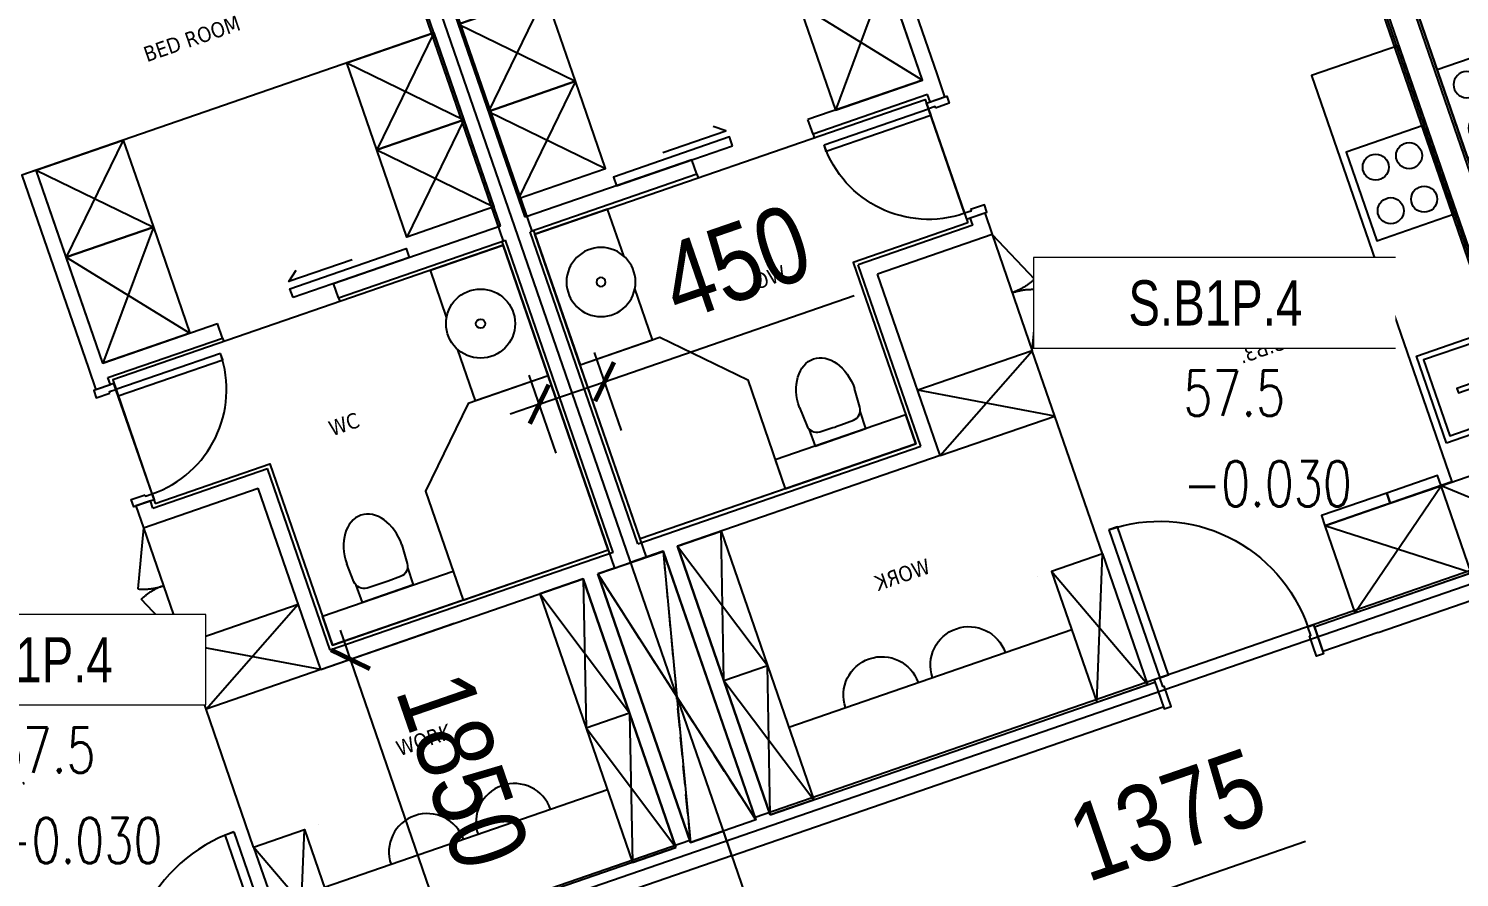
# Model space of a CAD drawing. Header units: millimetres. Extents: x -361699137 to 361252145, y -356478932 to 356523199.
# Drawn here: x -95908 to -86587, y 37109 to 42637 of the extents above; entities that cross this region are included whole.
import ezdxf
from ezdxf.enums import TextEntityAlignment as Align
from ezdxf.xclip import XClip

# ---------------------------------------------------------------- set-up
doc = ezdxf.new("R2010")
doc.units = ezdxf.units.MM
doc.header["$LTSCALE"] = 100
doc.header["$MEASUREMENT"] = 0
doc.header["$XCLIPFRAME"] = 0
doc.set_wipeout_variables(frame=1)
for name, pattern in [('220126_HDN_HBA typical plan$0$HIDDEN', [0.375, 0.25, -0.125]), ('ACAD_ISO03W100', [30, 12, -18]), ('Xref_ST_MBDV Cot vach 30.7.2022$0$HIDDEN', [0.375, 0.25, -0.125])]:
    doc.linetypes.add(name, pattern=pattern)
for name, color, linetype in [('1VinaPVC-Text', 9, 'Continuous'), ('A-_FURN----_E-_N', 251, 'Continuous'), ('A-_SANIEQPT_E-_N', 251, 'Continuous'), ('A-ANNO-ROOM', 50, 'Continuous'), ('IDEA - dim', 251, 'Continuous'), ('KC', 5, 'Continuous'), ('KT-Net manh', 139, 'Continuous'), ('KT-Tuong', 1, 'Continuous'), ('Xref_ST_MBDV Cot vach 30.7.2022$0$KT-Khuat', 9, 'Xref_ST_MBDV Cot vach 30.7.2022$0$HIDDEN')]:
    doc.layers.add(name, color=color, linetype=linetype)
doc.layers.add('dien tich thong thuy', color=3, linetype='Continuous', plot=False)
for name, color, linetype, lineweight in [('KT-Chuviet', 255, 'Continuous', 15), ('KT-Net thay', 7, 'Continuous', 15), ('KT-Net truc', 18, 'Continuous', 15)]:
    doc.layers.add(name, color=color, linetype=linetype, lineweight=lineweight)
doc.styles.add('220126_HDN_HBA typical plan$0$211210_HDN_HBA_TYPICAL PLAN CORE OPT 1$0$HBA-Text', font='GOTHIC.TTF')
doc.styles.add('Arial Narrow', font='ARIALN.TTF')
doc.styles.add('font unicode ccu', font='arial.ttf')
doc.styles.add('ROMANS', font='ROMANS.SHX')
doc.styles.add('Tahoma', font='tahoma.ttf')
doc.dimstyles.new('ccu12-200', dxfattribs={"dimscale": 200, "dimtxt": 2.5, "dimasz": 1, "dimexe": 1, "dimexo": 2, "dimgap": 1, "dimtad": 1, "dimdec": 0, "dimdsep": 46, "dimtxsty": 'Arial Narrow', "dimblk": 'ARCHTICK', "dimcen": -1, "dimdle": 1, "dimclrd": 256, "dimclre": 256, "dimclrt": 3, "dimadec": 0, "dimazin": 2, "dimtfac": 0.1, "dimtdec": 0, "dimtmove": 0, "dimatfit": 1, "dimldrblk": 'ARCHTICK', "dimfxl": 1, "dimtvp": 0.8333333333333334, "dimtolj": 1, "dimtzin": 12, "dimarcsym": 0})

# ---------------------------------------------------------------- blocks, each defined once
blk = doc.blocks.new('*U204')
at = {"ltscale": 5}
blk.add_lwpolyline([(305, -530), (305, -1.13686837721616e-13), (-305, 0), (-305, -530)], close=True, dxfattribs=at)
for centre in [(-150, -150), (150, -150.0000000000001), (-150, -380), (150, -380)]:
    blk.add_circle(centre, 85, dxfattribs=at)
blk = doc.blocks.new('stdo')
at = {"layer": 'KT-Net manh'}
blk.add_lwpolyline([(3434.999999999949, -10514.99999999997), (4135.000000000007, -10515.00000000001), (4135, -1100.000000000015), (4149.999999999971, -1100.000000000728)], dxfattribs=at)
at = {"layer": 'A-_SANIEQPT_E-_N', "linetype": 'Continuous', "extrusion": (0, 0, -1), "xscale": -1.000000000000001, "zscale": -1.000000000000001, "rotation": 270}
blk.add_blockref('*U204', (-3605.000000000015, -7664.999999999884), dxfattribs=at)
blk = doc.blocks.new('*U206')
at = {"layer": 'A-_FURN----_E-_N', "linetype": 'Continuous'}
for points in [[(-899.9999999999709, 600), (-899.9999999999709, 1000), (-1349.999999999971, 1000), (-1349.999999999971, 600)], [(-900.0000000000291, -1000), (-900.0000000000291, 1000), (900.0000000000291, 1000), (900.0000000000291, -1000)], [(-880.0000000000291, -980), (-880.0000000000291, 980), (880.0000000000291, 980), (880.0000000000291, -980)], [(1350.000000000029, 600), (1350.000000000029, 1000), (900.0000000000291, 1000), (900.0000000000291, 600)]]:
    blk.add_lwpolyline(points, close=True, dxfattribs=at)
at = {"layer": 'A-_FURN----_E-_N', "linetype": '220126_HDN_HBA typical plan$0$HIDDEN', "ltscale": 500}
blk.add_lwpolyline([(-900.0000000000291, -1000), (-900.0000000000291, 1000), (900.0000000000291, 1000), (900.0000000000291, -1000)], close=True, dxfattribs=at)
at = {"layer": 'A-_FURN----_E-_N', "linetype": 'Continuous'}
for points in [[(-54.9999999999709, 580), (-54.9999999999709, 880), (-655.605454891891, 880), (-655.605454891891, 480), (-448.1151331290312, 480)], [(645.6054548844986, 580), (645.6054548844986, 880), (45.0000000000291, 880), (45.0000000000291, 580)], [(-880.0000000000291, 248.6659454330802), (-326.2632651105232, 580), (880.0000000000291, 580), (880.0000000000291, 480), (-326.2632651105232, 480), (-326.2632651105232, 580), (-326.2632651105232, 248.6659454330802), (-880.0000000000291, 248.6659454330802)]]:
    blk.add_lwpolyline(points, dxfattribs=at)
blk = doc.blocks.new('*U205')
at = {"ltscale": 5}
for points in [[(-300, -450), (300, -450), (300, 0), (-300, 0)], [(-261, -65), (261, -65), (261, -415), (-261, -415)], [(-15, -20), (15, -20), (15, -270), (-15, -270)]]:
    blk.add_lwpolyline(points, close=True, dxfattribs=at)
blk = doc.blocks.new('220126_HDN_HBA typical plan$0$210902_YS plan 330pm ver13$0$TOTO-WC-CW822J')
at = {"color": 0}
blk.add_lwpolyline([(-177.2072506700642, -119.1915361834399), (-175, 0), (175, 0), (177.2072506700642, -119.1915361836145)], dxfattribs=at)
blk.add_lwpolyline([(-190, -270), (-183.3947591906181, -144.5004246227618, -0.3908696114996718), (-115.4352058441145, -78.20653349565691), (-27.76706723973621, -75.77130742336158, -0.01388621073825284), (27.76706724101678, -75.77130742336158), (115.4352058439981, -78.20653349565691, -0.3908696114996718), (183.3947591905016, -144.5004246227618), (190, -270)], format="xyb", dxfattribs=at)
blk.add_ellipse((0, -270), major_axis=(0, -270), ratio=0.7037037037037037, start_param=4.71238898038469, end_param=7.853981633974483, dxfattribs=at)
blk = doc.blocks.new('d800')
blk.add_line((760, 70), (40, 70))
for points in [[(40, 790), (40, 70), (85, 70), (85, 790)], [(50, 25), (40, 25), (40, 70), (0, 70), (0, -70), (50, -70)], [(750, 25), (760, 25), (760, 70), (800, 70), (800, -70), (750, -70)]]:
    blk.add_lwpolyline(points, close=True)
blk.add_arc((40, 70), 720, 0, 90)
blk = doc.blocks.new('10')
at = {"layer": 'IDEA - dim'}
for p, q in [((-9429.999999998254, 30.00000002053275), (-8829.999999999185, -644.9999999794672)), ((-8829.999999999185, -644.9999999794672), (-8829.999999998749, 30.00000001677836)), ((-9430.000000000582, -644.9999999794381), (-8830.000000000582, -1444.999999979496)), ((-9430.000000001062, -1444.999999977648), (-8829.999999999185, -644.9999999794672)), ((-8529.999997237697, -2875.000003121793), (-9430.00000000187, -2875.000003671259)), ((-7580.000000004191, -3664.999999985128), (-7580.000000002794, -2874.999999981359)), ((-7580.000000002314, -2874.999999979482), (-7580.000000002794, -2874.999999981359)), ((-7580.000000002794, -2874.999999981359), (-7130.000000001397, -2874.999999983236)), ((-8930.000000004642, -5174.999999979511), (-8930.000000036773, -3225.000003496185)), ((-8529.999996856786, -3324.999999336898), (-8530.000003053327, -3325.000003028632)), ((-7580.000000003245, -3664.99999998507), (-7580.000000004191, -3664.999999985128)), ((-5330.000000001848, -3764.999999990629), (-5355.000000004176, -3764.999999988795)), ((-5330.000000002779, -4564.999999990658), (-5355.000000004642, -4564.99999998878)), ((-8505.000000004657, -5474.99999998328), (-8505.000000005122, -5174.999999983236))]:
    blk.add_line(p, q, dxfattribs=at)
for points in [[(-9429.999999999229, -569.9999999813735), (-9429.999999998254, 30.00000002053275), (-6029.999999998574, 30.00000001117587), (-6029.99999999904, -569.9999999887805), (-8830.000000000146, -569.9999999832216), (-8830.000000000582, -1444.999999979496), (-9430.000000001062, -1444.999999977648)], [(-8529.999997238148, -2875.000003153458), (-8529.999997237683, -3225.000003360212), (-9430.00000000278, -3225.000003671274), (-9430.00000000278, -2875.000003671274)], [(-6330.000000001863, -2874.999999983236), (-7130.000000001848, -2874.999999979511), (-7130.000000002314, -3664.999999983207)], [(-5123.860107816741, -4728.893979972199), (-5123.860107817221, -4294.403265388697), (-5069.98573694237, -4363.505103567586)], [(-5677.750278394669, -5190.000001994893), (-5355.000000004671, -5190.000001998604), (-5355.000000005573, -5689.999999988824), (-6254.999999546431, -5689.999999986961), (-6254.999999546431, -5190.000001996756), (-5902.249721614629, -5190.000001998575)]]:
    blk.add_lwpolyline(points, dxfattribs=at)
for points in [[(-9430.000000000582, -644.9999999794381), (-8829.999999999185, -644.9999999794672), (-8830.000000000582, -1444.999999979496), (-9430.000000001062, -1444.999999977648)], [(-8829.999999999185, -644.9999999794672), (-8760.000000000116, -644.9999999832071), (-8759.999999999214, -994.999999981359), (-8830.000000000597, -994.9999999832362)], [(-8830.000000000597, -994.9999999832362), (-8759.999999999214, -994.999999981359), (-8760.000000000116, -1444.999999983193), (-8830.000000000582, -1444.999999979496)], [(-9474.999999999964, -1774.999999992579), (-9475.000000001382, -1764.99999998881), (-9415.000000001375, -1764.999999986961), (-9415.000000000895, -1724.999999990643), (-9615.000000000888, -1724.999999988853), (-9615.000000000422, -1774.999999988824)], [(-9475.000000000931, -2774.999999990701), (-9475.000000001848, -2784.999999990687), (-9415.000000001863, -2784.999999990672), (-9415.00000000278, -2824.999999988824), (-9615.000000001848, -2824.999999988824), (-9615.000000002336, -2774.999999990643)], [(-8395.000000000931, -2784.999999990716), (-9415.000000001863, -2784.999999990672), (-9415.000000001397, -2724.999999990687), (-8395.000000000931, -2724.999999988824)], [(-4500.000000001848, -3574.99999998507), (-5230.000000002779, -3574.999999985026), (-5230.000000001848, -2974.999999985041), (-4500.000000001863, -2974.999999986903), (-4500.000000001848, -3574.99999998507)], [(-3900.000000001863, -3574.999999985084), (-4500.000000001848, -3574.99999998507), (-4500.000000001863, -2974.999999986903), (-3900.000000001382, -2974.99999998507), (-3900.000000001863, -3574.999999985084)], [(-6205.000000002328, -2999.999999986961), (-6205.000000004191, -3789.999999986932), (-7455.000000002779, -3789.999999986961), (-7455.000000006039, -5689.999999983222), (-5355.000000005573, -5689.999999988824), (-5355.000000001382, -2999.999999983236)], [(-7455.000000004657, -4690.000000445129), (-7455.000000002779, -3789.999999986961), (-7255.00000000326, -3789.999999986932), (-7255.000000003725, -4690.000000445158)], [(-5230.000000003725, -4285.574825730175), (-5170.00000000326, -4285.574825730131), (-5170.000000003711, -5085.574825730146), (-5230.000000004657, -5085.574825728283)], [(-7455.000000004657, -4690.000000445129), (-7455.000000006039, -5689.999999983222), (-6254.999999546431, -5689.999999986961), (-6254.99999954598, -5140.000000443295), (-6704.999999543652, -4690.000000445143)], [(-4500.000000004176, -5714.999999986961), (-5100.000000004657, -5714.999999985099), (-5100.000000002794, -5114.999999988824), (-4500.000000003711, -5114.999999988824), (-4500.000000004176, -5714.999999986961)], [(-3900.000000004642, -5714.999999986932), (-4500.000000005122, -5714.999999985113), (-4500.00000000326, -5114.999999988824), (-3900.000000004176, -5114.999999988824), (-3900.000000004642, -5714.999999986932)], [(-9430.000000005108, -5474.999999979482), (-7580.000000004176, -5474.999999983163), (-7580.000000004657, -5174.999999983207), (-9430.000000005115, -5174.999999979496)]]:
    blk.add_lwpolyline(points, close=True, dxfattribs=at)
for radius in [225.0000000000001, 30.00000000000001]:
    blk.add_circle((-5790.000000005573, -5385.000001992987), radius, dxfattribs=at)
for centre, radius, start, end in [((-9414.999999999229, -2784.999999984313), 1019.999999997357, 0, 90), ((-8930.00000000326, -3933.683784373061), 250.0000000000001, 270.0000000266804, 90.00000002668041), ((-8930.000000004657, -4533.683784374967), 250.0000000000001, 270.0000000266804, 90.00000002668041)]:
    blk.add_arc(centre, radius, start, end, dxfattribs=at)
at = {"layer": 'KT-Net manh', "linetype": 'ACAD_ISO03W100', "ltscale": 4}
for p, q in [((-7130.000000001848, -2874.999999979511), (-6765.673725123037, -2709.874697761581)), ((-6330.000000001863, -2874.999999983236), (-6694.326274879742, -2709.874697761537)), ((-9430.00000000278, -3225.000003671274), (-8529.999997238148, -2875.000003153458)), ((-9430.00000000187, -2875.000003671259), (-8529.999997237683, -3225.000003360212)), ((-8529.999997237697, -2875.000003121793), (-7580.000000002823, -2875.000003123627)), ((-7580.000000002794, -2874.999999981359), (-7130.000000002314, -3664.999999983207)), ((-7580.000000004191, -3664.999999985128), (-7130.000000001848, -2874.999999979511)), ((-3900.000000004642, -5714.999999986932), (-3900.000000002328, -2874.999999986947)), ((-4500.000000001848, -3574.99999998507), (-5230.000000001848, -2974.999999985041)), ((-4500.000000001863, -2974.999999986903), (-5230.000000002779, -3574.999999985026)), ((-3900.000000001863, -3574.999999985084), (-4500.000000001863, -2974.999999986903)), ((-3900.000000001382, -2974.99999998507), (-4500.000000001848, -3574.99999998507)), ((-4500.000000004176, -5714.999999986961), (-5100.000000002794, -5114.999999988824)), ((-4500.000000003711, -5114.999999988824), (-5100.000000004657, -5714.999999985099)), ((-3900.000000004642, -5714.999999986932), (-4500.00000000326, -5114.999999988824)), ((-3900.000000004176, -5114.999999988824), (-4500.000000005122, -5714.999999985113)), ((-8505.000000004657, -5474.99999998328), (-9430.000000005115, -5174.999999979496)), ((-9430.000000005108, -5474.999999979482), (-8505.000000005122, -5174.999999983236)), ((-7580.000000004176, -5474.999999983163), (-8505.000000005122, -5174.999999983236)), ((-8505.000000004657, -5474.99999998328), (-7580.000000004657, -5174.999999983207))]:
    blk.add_line(p, q, dxfattribs=at)
for centre, start, end in [((-7130.000000001848, -2874.999999979511), 0, 24.38168205842051), ((-6330.000000001863, -2874.999999983236), 155.6183179434425, 180)]:
    blk.add_arc(centre, 400.0000000000002, start, end, dxfattribs=at)
at = {"layer": 'KT-Tuong'}
for p, q in [((-9600.000000000306, -1344.999999977677), (-9600.000000000437, -1724.999999975771)), ((-9430.000000001353, -1724.999999977648), (-9430.000000001062, -1444.999999977648)), ((-9430.00000000136, -1724.99999997954), (-9600.000000000437, -1724.999999975771)), ((-9430.000000005108, -5474.999999979482), (-9430.000000005122, -2824.999999988839)), ((-6180.000000001382, -2974.999999983193), (-6180.000000000931, -2874.999999979511)), ((-5380, -2974.99999998507), (-5380.000000001848, -2874.999999983163)), ((-6230.000000001382, -2974.999999983207), (-6180.000000002314, -2974.999999983236)), ((-6230.000000001382, -2974.999999983207), (-6230.000000002779, -3764.999999988824)), ((-5380.000000001848, -2974.999999983236), (-5330.000000001382, -2974.99999998507)), ((-5330.000000001382, -2974.99999998507), (-5330.000000001848, -3764.999999990629)), ((-7580.000000004191, -3664.999999985128), (-7580.000000004176, -5474.999999983163)), ((-7580.000000003245, -3664.99999998507), (-6330.000000001863, -3664.999999985055)), ((-7480.00000000697, -5714.999999985099), (-7480.000000003245, -3764.999999985055)), ((-7480.000000002328, -3764.999999985099), (-6230.000000002779, -3764.999999988824)), ((-5330.000000001848, -3764.999999990629), (-5230.000000002779, -3764.999999988824)), ((-5330.000000002779, -4564.999999990658), (-5330.000000006039, -5714.999999986947)), ((-5330.000000002779, -4564.999999990658), (-5230.000000003711, -4564.999999990658)), ((-7580.000000004176, -5474.999999983163), (-9430.000000005108, -5474.999999979482)), ((-7580.000000005573, -5574.999999985099), (-9430.000000005573, -5574.999999979511)), ((-7580.000000005573, -5574.999999985099), (-7580.000000005573, -5799.99999998507)), ((-7480.00000000697, -5714.999999985099), (-5330.000000006039, -5714.999999986947)), ((-5230.000000004657, -5714.999999988766), (-3000.000000002794, -5714.99999998878))]:
    blk.add_line(p, q, dxfattribs=at)
for points in [[(-9600.000000000306, 200.0000000006403), (-2999.999999997657, 200.0000000037253)], [(-9600.000000000306, -1344.999999977677), (-9600.000000000306, 200.0000000006403), (-9500.000000000291, 200.0000000006112)], [(-2999.999999997177, 30.00000000372529), (-9430.00000000107, 30.00000000066939)], [(-9430.000000001062, -1444.999999977648), (-9430.000000001055, 30.00000002363231)], [(-9430.000000001062, -1444.999999977648), (-9430.000000001062, -1444.999999977648)], [(-9430.000000006068, -5574.99999998133), (-9430.00000000606, -5799.999999986932), (-9600.000000005588, -5799.999999985099), (-9600.000000000939, -2824.999999986947)], [(-6180.000000000931, -2874.999999979511), (-6330.000000001863, -2874.999999983236), (-6330.000000001863, -3664.999999985055)], [(-5230.000000002794, -2874.999999983236), (-5380.000000001848, -2874.999999983163)], [(-5230.000000001848, -2974.999999985041), (-3900.000000001382, -2974.99999998507), (-3900.000000002328, -2874.999999986947), (-5230.000000002794, -2874.999999983236)], [(-5230.000000001848, -2974.999999985041), (-5230.000000002779, -3764.999999988824)], [(-5230.000000003711, -4564.999999990658), (-5230.000000004657, -5714.999999988766)]]:
    blk.add_lwpolyline(points, dxfattribs=at)
at = {"layer": 'Xref_ST_MBDV Cot vach 30.7.2022$0$KT-Khuat', "linetype": 'Xref_ST_MBDV Cot vach 30.7.2022$0$HIDDEN', "ltscale": 5}
for p, q in [((-9430.000000005573, -5574.999999984284), (-8504.99621371887, -5800.000922073275)), ((-7580.000000005573, -5574.999999985099), (-8505.00378629248, -5800.000922073305))]:
    blk.add_line(p, q, dxfattribs=at)
at = {"layer": 'IDEA - dim', "extrusion": (0, 0, -1), "zscale": -0.9999999999999998, "rotation": 180.0000000000768}
blk.add_blockref('*U204', (6879.999999998719, -519.9999999869178), dxfattribs=at)
at = {"layer": 'IDEA - dim'}
for name, p, rotation in [('*U205', (-8279.999999999185, -69.9999999832362), 359.9999999999232), ('d800', (-5380.000000001863, -2929.999999983163), 179.9999999999231), ('*U206', (-2100.000000004642, -4599.999999994412), 179.9999999999231), ('220126_HDN_HBA typical plan$0$210902_YS plan 330pm ver13$0$TOTO-WC-CW822J', (-7255.000000003245, -4240.000000217929), 90)]:
    blk.add_blockref(name, p, dxfattribs=dict(at, rotation=rotation))
at = {"layer": '1VinaPVC-Text', "style": 'Tahoma'}
for s, p in [('KITCHS.B3.', (-7656.978974390542, -951.6046332009137)), ('BED ROOM', (-3471.746283939559, -3886.102424385026)), ('WORK', (-8282.1892109271, -3966.135178057433)), ('WC', (-6168.966025044676, -4230.9133640043))]:
    blk.add_text(s, height=100, rotation=270.0000000266804, dxfattribs=at).set_placement(p)
blk = doc.blocks.new('TAG CAO DO SAN')
blk.add_wipeout([(1526701.778855525, -266095.22987594287), (1527644.6359120198, -266095.22987594287), (1527644.6359120198, -266330.944140067), (1526701.778855525, -266330.944140067)]).dxf.layer = 'KT-Net thay'
at = {"layer": 'KT-Net thay', "flags": 128}
blk.add_lwpolyline([(1526701.778855525, -266095.2298759429), (1526701.778855525, -266330.9441400666), (1527644.63591202, -266330.9441400666), (1527644.63591202, -266095.2298759429)], close=True, dxfattribs=at)
blk.add_lwpolyline([(1526701.778855525, -266330.9441400666), (1527644.63591202, -266330.9441400666)], dxfattribs=at)
at = {"layer": 'KT-Chuviet', "color": 31, "style": 'font unicode ccu', "width": 0.75}
blk.add_attdef('TÊNPHÒNG', text='', height=117.85713, dxfattribs=at).set_placement((1527175.308820772, -266213.4467624734), align=Align.MIDDLE_CENTER)
blk = doc.blocks.new('A$C1AAC5519')
at = {"layer": 'A-ANNO-ROOM', "insert": (772.955269176513, 1216.574747113511), "char_height": 600, "attachment_point": 2, "rotation": 50.44882673977027, "style": '220126_HDN_HBA typical plan$0$211210_HDN_HBA_TYPICAL PLAN CORE OPT 1$0$HBA-Text'}
blk.add_mtext_dynamic_manual_height_columns('S.B1.', width=722857412.8743668, gutter_width=9765.624999999996, heights=[0], dxfattribs=at)
blk = doc.blocks.new('A$C418F5BC8')
at = {"layer": 'A-ANNO-ROOM', "insert": (648.1133449638728, 1090.790118377889), "char_height": 600, "attachment_point": 2, "rotation": 50.44882673977027, "style": '220126_HDN_HBA typical plan$0$211210_HDN_HBA_TYPICAL PLAN CORE OPT 1$0$HBA-Text'}
blk.add_mtext_dynamic_manual_height_columns('SL-S', width=722857412.8743668, gutter_width=9765.624999999996, heights=[0], dxfattribs=at)
blk = doc.blocks.new('A$C2A6C5140')
at = {"layer": 'A-ANNO-ROOM', "insert": (731.4497625969816, 1190.0169191678, 0.0003277973379295924), "char_height": 600, "attachment_point": 2, "rotation": 50.44882673977027, "style": '220126_HDN_HBA typical plan$0$211210_HDN_HBA_TYPICAL PLAN CORE OPT 1$0$HBA-Text'}
blk.add_mtext_dynamic_manual_height_columns('2-BR', width=722857412.8743668, gutter_width=9765.624999999996, heights=[0], dxfattribs=at)
blk = doc.blocks.new('A$C5388591E')
at = {"layer": 'A-ANNO-ROOM', "insert": (894.3001998505497, 842.1987865094561, 0.0004622000541105721), "char_height": 600, "attachment_point": 2, "rotation": 1.4064704596368105, "style": '220126_HDN_HBA typical plan$0$211210_HDN_HBA_TYPICAL PLAN CORE OPT 1$0$HBA-Text'}
blk.add_mtext_dynamic_manual_height_columns('3-BR', width=722857412.8743668, gutter_width=9765.624999999996, heights=[0], dxfattribs=at)
blk = doc.blocks.new('A$C21AF0CCA')
at = {"layer": 'A-ANNO-ROOM', "insert": (1197.56892258345, 814.6835720778872), "char_height": 600, "attachment_point": 2, "rotation": 0.10542954816276216, "style": '220126_HDN_HBA typical plan$0$211210_HDN_HBA_TYPICAL PLAN CORE OPT 1$0$HBA-Text'}
blk.add_mtext_dynamic_manual_height_columns('S.B1P.', width=722857412.8743668, gutter_width=9765.624999999996, heights=[0], dxfattribs=at)
blk = doc.blocks.new('_ARCHTICK')
at = {"color": 0, "linetype": 'ByBlock', "const_width": 0.15}
blk.add_lwpolyline([(-0.5, -0.5), (0.5, 0.5)], dxfattribs=at)
blk = doc.blocks.new('*D405')
at = {"layer": 'Defpoints', "color": 0, "transparency": 16777216}
for p in [(49444.79989566026, -741.3525314486233), (48390.7690978162, -1105.254692146351), (50048.53987389665, -2490.065783743477)]:
    blk.add_point(p, dxfattribs=at)
at = {"layer": 'KC', "lineweight": -2, "transparency": 16777216}
for p, q in [((49066.69973300592, -871.8909051199716), (48201.71901648903, -1170.523878982025)), ((49059.77826288826, -3043.018025768377), (48325.49991098053, -916.2046108191789)), ((49670.4397112423, -2620.604157414826), (48805.45899472541, -2919.237131276879))]:
    blk.add_line(p, q, dxfattribs=at)
at = {"layer": 'KC', "lineweight": -2, "transparency": 16777216, "xscale": 200, "yscale": 200, "zscale": 200}
for p, rotation in [((48390.7690978162, -1105.254692146351), 109.0471379563781), ((48994.50907605258, -2853.967944441205), 289.0471379563781)]:
    blk.add_blockref('_ARCHTICK', p, dxfattribs=dict(at, rotation=rotation))
at = {"layer": 'KC', "color": 3, "transparency": 16777216, "insert": (49122.99883039216, -1831.03042213596), "char_height": 500, "attachment_point": 5, "rotation": 289.0471379563781, "style": 'Arial Narrow'}
blk.add_mtext('\\A1;1850', dxfattribs=at)
blk = doc.blocks.new('*D406')
at = {"layer": 'Defpoints', "color": 0, "transparency": 16777216}
for p in [(50046.62413716211, 703.3184291091311), (50287.04065213166, 6.959796254473986), (49861.67796706455, -139.8958748279802)]:
    blk.add_point(p, dxfattribs=at)
at = {"layer": 'KC', "lineweight": -2, "transparency": 16777216}
for p, q in [((50046.62413716211, 703.3184291091311), (51673.2801575503, 1264.918376355847)), ((50156.50227847324, 385.059958913278), (49981.3549503329, 892.3685104385331)), ((49731.13959340613, 238.2042878308239), (49555.99226526578, 745.5128393560826)), ((49621.26145209499, 556.4627580266806), (50046.62413716211, 703.3184291091311)), ((49621.26145209499, 556.4627580266806), (49432.21137076559, 491.1935711974693))]:
    blk.add_line(p, q, dxfattribs=at)
at = {"layer": 'KC', "lineweight": -2, "transparency": 16777216, "xscale": 200, "yscale": 200, "zscale": 200}
for p, rotation in [((50046.62413716211, 703.3184291091311), 199.0471379544196), ((49621.26145209499, 556.4627580266806), 19.04713795441965)]:
    blk.add_blockref('_ARCHTICK', p, dxfattribs=dict(at, rotation=rotation))
at = {"layer": 'KC', "color": 3, "transparency": 16777216, "insert": (50900.4213325425, 1479.747333024558), "char_height": 500, "attachment_point": 5, "rotation": 19.04713795441968, "style": 'Arial Narrow'}
blk.add_mtext('\\A1;450', dxfattribs=at)
blk = doc.blocks.new('*D409')
at = {"layer": 'Defpoints', "color": 0, "transparency": 16777216}
for p in [(52732.47226249177, -2939.438876698314), (52874.53962460859, -3350.93237871434), (51574.82118712227, -3799.657738905044)]:
    blk.add_point(p, dxfattribs=at)
at = {"layer": 'KC', "lineweight": -2, "transparency": 16777216}
for p, q in [((52732.47226249177, -2939.438876698314), (54612.52760669684, -2290.353284638502)), ((52744.00125051438, -2972.832216205989), (52667.20307544467, -2750.388795444138)), ((51432.75382500545, -3388.164236889013), (52732.47226249177, -2939.438876698314)), ((51444.28281302807, -3421.557576396692), (51367.48463795835, -3199.114155634838)), ((51432.75382500545, -3388.164236889013), (51243.70374375127, -3453.433423936114))]:
    blk.add_line(p, q, dxfattribs=at)
at = {"layer": 'KC', "lineweight": -2, "transparency": 16777216, "xscale": 200, "yscale": 200, "zscale": 200}
for p, rotation in [((52732.47226249177, -2939.438876698314), 199.0471380204557), ((51432.75382500545, -3388.164236889013), 19.0471380204557)]:
    blk.add_blockref('_ARCHTICK', p, dxfattribs=dict(at, rotation=rotation))
at = {"layer": 'KC', "color": 3, "transparency": 16777216, "insert": (53712.96911920937, -2119.267150329697), "char_height": 500, "attachment_point": 5, "rotation": 19.047138020455687, "style": 'Arial Narrow'}
blk.add_mtext('\\A1;1375', dxfattribs=at)
blk = doc.blocks.new('A$C0e39c971')
at = {"layer": 'KC', "ltscale": 2000}
for p, q in [((-39331.11973803071, -6579.653211555564), (-21165.82244527829, -59194.84726351737)), ((-44813.57209662115, -8472.459629492576), (-26648.27480352693, -61087.65368244625)), ((-15326.3468667795, -15341.63504042115), (-58735.32307805005, -30328.50285535587))]:
    blk.add_line(p, q, dxfattribs=at)
at = {"layer": 'KC'}
for p, q in [((-39967.9857817532, -21818.1072163816), (-39789.60848865984, -23713.67613978307)), ((-40393.34846682008, -21964.96288746073), (-39364.24580358434, -23566.82046869977))]:
    blk.add_line(p, q, dxfattribs=at)
at = {"layer": 'KC', "elevation": 1.034975806175202e-10}
blk.add_lwpolyline([(-40393.34846682008, -21964.96288746073), (-39967.9857817532, -21818.1072163816), (-39364.24580358434, -23566.82046869977), (-39789.60848865984, -23713.67613978307), (-40393.34846682008, -21964.96288746073)], dxfattribs=at)
at = {"layer": 'KC'}
for p1, p2, distance, picture, middle in [((-40534.48678018898, -21556.16034352824), (-40109.12409512186, -21409.30467244579), 736.6922330399034, '*D406', (-39495.74341471103, -19936.51713567571)), ((-40347.62487335689, -23906.33025244374), (-40951.36485159327, -22157.61700014889), 1115.0810308512332, '*D405', (-41273.16591686136, -23247.29489083622)), ((-38821.34356013127, -25215.92220760531), (-37521.62512264494, -24767.19684741461), 435.32750611493583, '*D409', (-36683.19562804416, -23535.53161902996))]:
    dim = blk.add_aligned_dim(p1=p1, p2=p2, distance=distance, dimstyle='ccu12-200', override={"dimzin": 0}, dxfattribs=at)
    dim.commit()
    dim.dimension.update_dxf_attribs({"geometry": picture, "text_midpoint": middle, "insert": (-90396.16474725353, -21416.26446870026)})

msp = doc.modelspace()

# ---------------------------------------------------------------- linework, layer by layer
at = {"layer": 'dien tich thong thuy'}
for points, elevation in [([(-99669.70738431369, 44298.38795825111), (-94592.83066503302, 46051.17014570971), (-93680.01106515288, 43404.34308870044), (-93571.30251597136, 43441.87450976661), (-92815.7494504698, 41253.43957707885), (-92825.20195453794, 41250.1761177369), (-92090.92360272474, 39123.36270277587), (-92199.62739949027, 39085.83292034984)], -5.46011708795021e-05), ([(-99669.70738431369, 44298.38795825111), (-98755.93876872776, 41651.6868196337), (-98973.34636199824, 41576.62725487078), (-96884.73238352122, 35527.0246523084), (-91600.78261034715, 37351.29842414757), (-92199.62739949027, 39085.83292034984)], 1.850305064140804e-10)]:
    msp.add_lwpolyline(points, dxfattribs=dict(at, elevation=elevation))

# ---------------------------------------------------------------- block references
at = {"layer": 'IDEA - dim', "xscale": -1, "rotation": 19.04713825938466}
msp.add_blockref('stdo', (-85225.40262797457, 50676.42361477949, -5.460150597392439e-05), dxfattribs=at)
at = {"layer": 'IDEA - dim', "rotation": 109.0471379540456}
msp.add_blockref('10', (-99943.1016791001, 44431.45273106916, -5.460150597392439e-05), dxfattribs=at)

# ---------------------------------------------------------------- next in the draw order: linework, layer by layer
at = {"layer": 'dien tich thong thuy', "elevation": -5.460117087949517e-05}
msp.add_lwpolyline([(-83460.77816783031, 40172.19894723503), (-82562.79028316244, 40482.22758945236), (-82783.07379210764, 41120.27161276859), (-82145.02976879472, 41340.55512171284), (-83066.95704697043, 44010.88751558372), (-83057.50454292126, 44014.15097497549), (-84919.30812592775, 49406.80453498696), (-88709.76224957331, 48098.15731876007), (-85702.48442009813, 39387.6748376406), (-83457.51470843854, 40162.74644318591), (-83460.77816783031, 40172.19894723503)], dxfattribs=at)
at = {"layer": 'dien tich thong thuy', "elevation": -5.46011708795021e-05}
msp.add_lwpolyline([(-89111.26033972885, 47943.67204339199), (-88197.5580093558, 45297.16289775244), (-87980.08818730939, 45372.04221972312), (-85891.47015212855, 39322.42786708359), (-91175.41992527078, 37498.15409522978), (-91774.26471442415, 39232.68859142868), (-91882.96851118567, 39195.1588090037), (-92617.246863004, 41321.97222396264), (-92626.69936706952, 41318.70876462157), (-93382.19020460272, 43506.96345601794), (-93273.48165873002, 43544.49487806461), (-94188.13705908932, 46190.88985589759)], close=True, dxfattribs=at)

# ---------------------------------------------------------------- next in the draw order: block references
at = {"layer": 'A-ANNO-ROOM'}
for p in [(-259643.7130096142, 30107.50136767479, 5.460850030168077e-05), (-265285.2820729736, 28918.92663560377, 5.460850030168077e-05), (-245554.3968650475, 25356.81105555443, 5.460850030168077e-05), (-227992.1817903481, 24030.19494673412, 5.460832008522107e-05), (-256709.4713859697, 21832.8932062781, 5.460850030168077e-05), (-262170.0583902029, 20336.74231012515, 5.460850030168077e-05), (-227339.9751671815, 20267.82827189344, 5.460850030168077e-05), (-224467.8250259957, 15310.13736246047, 5.460832008522128e-05)]:
    msp.add_blockref('A$C21AF0CCA', p, dxfattribs=at)
at = {"layer": 'dien tich thong thuy'}
for name, p, rotation in [('A$C2A6C5140', (-231902.1761341663, 41866.69510118499, 3.214423980650787e-05), 310.9576437198666), ('A$C2A6C5140', (-223136.0769012624, 38294.90614465419, 1.895367564819208e-05), 310.9576437198666), ('A$C2A6C5140', (-179022.2876665308, 13510.42375649511, 0.000178988243818107), 310.9576437198666), ('A$C2A6C5140', (-199561.0792445699, 2742.960286576832, 0.0001030398263186841), 310.9576437198666), ('A$C2A6C5140', (-176749.4277460563, 2773.706094754736, 0.000178988243818107), 310.9576437198666), ('A$C2A6C5140', (-192735.1419570138, 2545.06827839894, 0.000178988243818107), 310.9576437198666), ('A$C418F5BC8', (-243956.3571569886, 39603.8582028097, -1.001597833679712e-05), 309.6632197063607), ('A$C418F5BC8', (-248126.4019441397, 37597.12528390926, -1.001597833679712e-05), 309.6632197063607), ('A$C418F5BC8', (-251890.361273925, 36548.61448139837, -1.001597833679712e-05), 309.6632197063607), ('A$C418F5BC8', (-255839.4329553979, 34945.01120257354, -1.001597833679712e-05), 309.6632197063607), ('A$C1AAC5519', (-240877.0889148213, 28052.61175672372, 0.0003723829774320968), 309.6566028083925), ('A$C1AAC5519', (-219521.6105350079, 27682.1615688601, 0.0005547181599990354), 309.6566028083925), ('A$C1AAC5519', (-217651.9125884596, 24627.95011466656, 0.0003723828570649432), 309.6566028083925), ('A$C1AAC5519', (-267764.0012375055, 19262.70548251106, 0.0003723828655667127), 309.6566028083925), ('A$C418F5BC8', (-223053.1163780628, 10712.6679421931, -1.001597833679712e-05), 309.6632197063607), ('A$C1AAC5519', (-213503.7868963684, 3324.648489140978, -0.3423708923741385), 309.6566028083925), ('A$C1AAC5519', (-207798.658660123, 3064.615415494518, 0.0003723828655667127), 309.6566028083925), ('A$C1AAC5519', (-184128.1584514385, 2786.454424718489, 0.0003723828655667127), 309.6566028083925)]:
    msp.add_blockref(name, p, dxfattribs=dict(at, rotation=rotation))
for p in [(-273086.0443437684, 28673.87453448355, -1.001579812033762e-05), (-220441.6689392982, 3035.191374137183, 4.458552763712727e-05)]:
    msp.add_blockref('A$C5388591E', p, dxfattribs=at)
at = {"layer": 'IDEA - dim', "xscale": -1, "rotation": 289.0471379539938}
msp.add_blockref('10', (-88978.19695991519, 48217.0655677958, -5.460150597392439e-05), dxfattribs=at)

# ---------------------------------------------------------------- next in the draw order: block references
at = {"layer": 'KT-Net truc'}
ref = msp.add_blockref('TAG CAO DO SAN', (-3906114.989272447, 706384.2691174126, -0.0002124631564102126), dxfattribs=dict(at, xscale=2.5, yscale=2.5, zscale=2.5))
XClip(ref).set_block_clipping_path([(1526674.1636322693, -266330.9441400666), (1527644.6359120198, -266095.2298759429)])
ref.add_attrib('CAO-DO', '57.5', (-88385.13092266538, 40114.94452200988, -0.0002124631564102126), dxfattribs={"layer": 'KT-Chuviet', "color": 31, "ltscale": 15, "height": 294.6428301546305, "style": 'ROMANS', "width": 0.7500000000000001})
ref.add_attrib('CAO-DO', '-0.030', (-88385.13092266538, 39525.65886170063, -0.0002124631564102126), dxfattribs={"layer": 'KT-Chuviet', "color": 31, "ltscale": 15, "height": 294.6428301546305, "style": 'ROMANS', "width": 0.7500000000000001})
ref.add_attrib('TÊNPHÒNG', 'S.B1P.4', dxfattribs={"layer": 'KT-Chuviet', "color": 31, "height": 294.642825, "style": 'font unicode ccu', "width": 0.7500000000000001}).set_placement((-88176.71722051423, 40850.65221122903, -0.0002124631564102126), align=Align.MIDDLE_CENTER)
ref = msp.add_blockref('TAG CAO DO SAN', (-3913864.271033528, 704059.7674962067, -0.0002124631564102194), dxfattribs=dict(at, xscale=2.5, yscale=2.5, zscale=2.5))
XClip(ref).set_block_clipping_path([(1526674.1636322693, -266330.944140067), (1527644.9865817227, -266095.2298759429)])
ref.add_attrib('CAO-DO', '57.5', (-96134.41268374657, 37790.44290080393, -0.0002124631564102194), dxfattribs={"layer": 'KT-Chuviet', "color": 31, "ltscale": 15, "height": 294.6428301546305, "style": 'ROMANS', "width": 0.7500000000000001})
ref.add_attrib('CAO-DO', '-0.030', (-96134.41268374657, 37201.15724049468, -0.0002124631564102194), dxfattribs={"layer": 'KT-Chuviet', "color": 31, "ltscale": 15, "height": 294.6428301546305, "style": 'ROMANS', "width": 0.7500000000000001})
ref.add_attrib('TÊNPHÒNG', 'S.B1P.4', dxfattribs={"layer": 'KT-Chuviet', "color": 31, "height": 294.642825, "style": 'font unicode ccu', "width": 0.7500000000000001}).set_placement((-95925.99898159542, 38526.15059002308, -0.0002124631564102194), align=Align.MIDDLE_CENTER)

# ---------------------------------------------------------------- next in the draw order: block references
at = {"layer": 'KC'}
msp.add_blockref('A$C0e39c971', (-51806.2233402338, 61050.61543249532), dxfattribs=at)

doc.saveas('drawing.dxf')
